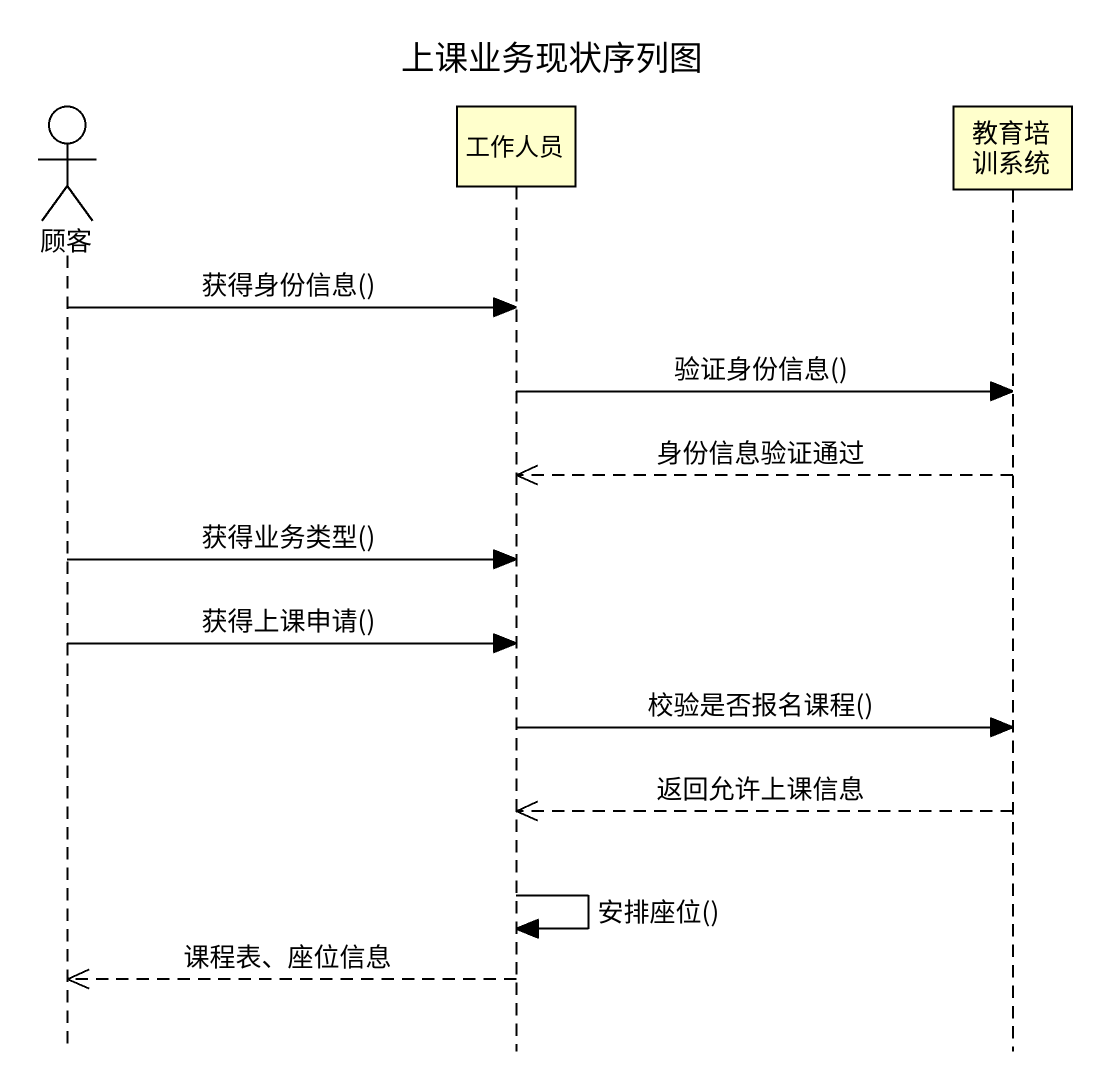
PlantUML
@startuml
title 上课业务现状序列图
hide footbox
actor 顾客
participant 工作人员
participant 教育培训系统

顾客 -> 工作人员 : 获得身份信息()
工作人员 -> 教育培训系统 : 验证身份信息()
教育培训系统 -->> 工作人员 : 身份信息验证通过
顾客 -> 工作人员 : 获得业务类型()
顾客 -> 工作人员 : 获得上课申请()
工作人员 -> 教育培训系统 : 校验是否报名课程()
教育培训系统 -->> 工作人员 : 返回允许上课信息
工作人员 -> 工作人员 : 安排座位()
工作人员 -->> 顾客 : 课程表、座位信息
@enduml
